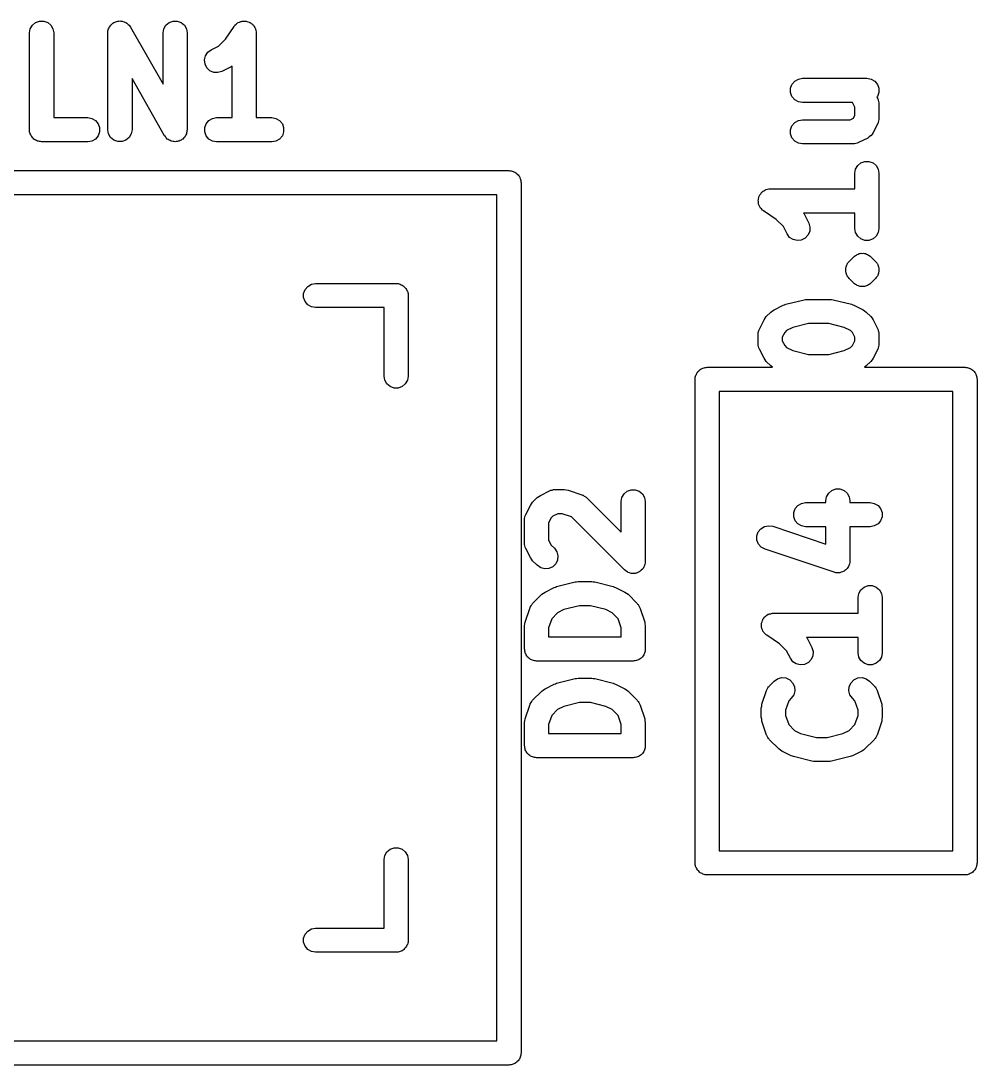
# Model space of a CAD drawing. Extents: x 103.2 to 159.1, y -150.7 to -109.
# Drawn here: x 109.41 to 115.34, y -130.62 to -124.15 of the extents above; entities that cross this region are included whole.
import ezdxf

# ---------------------------------------------------------------- set-up
doc = ezdxf.new("R2010")
doc.units = 0
doc.header["$MEASUREMENT"] = 0
doc.layers.add('BLACK', color=7, linetype='CONTINUOUS')

msp = doc.modelspace()

# ---------------------------------------------------------------- linework, layer by layer
at = {"layer": 'Black'}
for p, q in [((109.465, -124.221), (109.47, -124.196)), ((109.47, -124.196), (109.483, -124.173)), ((109.483, -124.173), (109.502, -124.156)), ((109.502, -124.156), (109.527, -124.148)), ((109.527, -124.148), (109.553, -124.148)), ((109.553, -124.148), (109.578, -124.156)), ((109.578, -124.156), (109.597, -124.173)), ((109.597, -124.173), (109.61, -124.196)), ((109.61, -124.196), (109.615, -124.221)), ((109.952, -124.208), (109.954, -124.202)), ((109.954, -124.202), (109.955, -124.196)), ((109.955, -124.196), (109.959, -124.19)), ((109.959, -124.19), (109.961, -124.184)), ((109.961, -124.184), (109.965, -124.179)), ((109.965, -124.179), (109.968, -124.173)), ((109.968, -124.173), (109.973, -124.169)), ((109.973, -124.169), (109.978, -124.164)), ((109.978, -124.164), (109.983, -124.161)), ((109.983, -124.161), (109.988, -124.156)), ((109.988, -124.156), (109.995, -124.154)), ((109.995, -124.154), (110, -124.151)), ((110, -124.151), (110.007, -124.15)), ((110.007, -124.15), (110.013, -124.148)), ((110.013, -124.148), (110.019, -124.148)), ((110.019, -124.148), (110.026, -124.146)), ((110.026, -124.146), (110.032, -124.148)), ((110.032, -124.148), (110.039, -124.148)), ((110.039, -124.148), (110.045, -124.15)), ((110.045, -124.15), (110.052, -124.151)), ((110.052, -124.151), (110.057, -124.154)), ((110.057, -124.154), (110.063, -124.156)), ((110.063, -124.156), (110.068, -124.161)), ((110.068, -124.161), (110.074, -124.164)), ((110.074, -124.164), (110.078, -124.169)), ((110.078, -124.169), (110.083, -124.173)), ((110.083, -124.173), (110.087, -124.179)), ((110.087, -124.179), (110.091, -124.184)), ((110.091, -124.184), (110.294, -124.539)), ((110.294, -124.221), (110.298, -124.196)), ((110.298, -124.196), (110.311, -124.173)), ((110.311, -124.173), (110.331, -124.156)), ((110.331, -124.156), (110.356, -124.148)), ((110.356, -124.148), (110.382, -124.148)), ((110.382, -124.148), (110.406, -124.156)), ((110.406, -124.156), (110.426, -124.173)), ((110.426, -124.173), (110.439, -124.196)), ((110.439, -124.196), (110.444, -124.221)), ((110.682, -124.259), (110.735, -124.18)), ((110.735, -124.18), (110.738, -124.177)), ((110.738, -124.177), (110.74, -124.173)), ((110.74, -124.173), (110.747, -124.167)), ((110.747, -124.167), (110.753, -124.161)), ((110.753, -124.161), (110.756, -124.159)), ((110.756, -124.159), (110.76, -124.156)), ((110.76, -124.156), (110.768, -124.153)), ((110.768, -124.153), (110.776, -124.149)), ((110.776, -124.149), (110.78, -124.149)), ((110.78, -124.149), (110.784, -124.148)), ((110.784, -124.148), (110.793, -124.148)), ((110.793, -124.148), (110.802, -124.147)), ((110.802, -124.147), (110.806, -124.148)), ((110.806, -124.148), (110.81, -124.148)), ((110.81, -124.148), (110.819, -124.151)), ((110.819, -124.151), (110.827, -124.153)), ((110.827, -124.153), (110.831, -124.155)), ((110.831, -124.155), (110.835, -124.156)), ((110.835, -124.156), (110.841, -124.162)), ((110.841, -124.162), (110.849, -124.167)), ((110.849, -124.167), (110.851, -124.171)), ((110.851, -124.171), (110.855, -124.173)), ((110.855, -124.173), (110.859, -124.181)), ((110.859, -124.181), (110.864, -124.188)), ((110.864, -124.188), (110.866, -124.192)), ((110.866, -124.192), (110.868, -124.196)), ((110.868, -124.196), (110.869, -124.205)), ((109.465, -124.821), (109.465, -124.221)), ((109.615, -124.221), (109.615, -124.746)), ((109.951, -124.221), (109.952, -124.215)), ((109.951, -124.821), (109.951, -124.221)), ((109.952, -124.215), (109.952, -124.208)), ((110.294, -124.539), (110.294, -124.221)), ((110.444, -124.221), (110.444, -124.821)), ((110.638, -124.303), (110.682, -124.259)), ((110.869, -124.205), (110.872, -124.213)), ((110.872, -124.213), (110.871, -124.217)), ((110.871, -124.217), (110.872, -124.221)), ((110.872, -124.221), (110.872, -124.746)), ((110.571, -124.341), (110.592, -124.326)), ((110.592, -124.326), (110.638, -124.303)), ((110.551, -124.388), (110.557, -124.363)), ((110.554, -124.414), (110.551, -124.388)), ((110.557, -124.363), (110.571, -124.341)), ((110.565, -124.438), (110.554, -124.414)), ((110.584, -124.455), (110.565, -124.438)), ((110.608, -124.466), (110.584, -124.455)), ((110.659, -124.46), (110.634, -124.467)), ((110.716, -124.431), (110.659, -124.46)), ((110.722, -124.427), (110.716, -124.431)), ((110.722, -124.746), (110.722, -124.427)), ((110.303, -124.859), (110.101, -124.504)), ((110.101, -124.504), (110.101, -124.821)), ((110.634, -124.467), (110.608, -124.466)), ((114.196, -124.54), (114.213, -124.52)), ((114.213, -124.52), (114.236, -124.507)), ((114.236, -124.507), (114.261, -124.502)), ((114.261, -124.502), (114.661, -124.502)), ((114.661, -124.502), (114.687, -124.507)), ((114.687, -124.507), (114.71, -124.52)), ((114.71, -124.52), (114.726, -124.54)), ((114.188, -124.564), (114.196, -124.54)), ((114.188, -124.59), (114.188, -124.564)), ((114.196, -124.615), (114.188, -124.59)), ((114.726, -124.54), (114.735, -124.564)), ((114.735, -124.59), (114.726, -124.615)), ((114.735, -124.564), (114.735, -124.59)), ((114.213, -124.635), (114.196, -124.615)), ((114.236, -124.648), (114.213, -124.635)), ((114.261, -124.652), (114.236, -124.648)), ((114.572, -124.652), (114.261, -124.652)), ((114.586, -124.681), (114.572, -124.652)), ((114.726, -124.615), (114.723, -124.619)), ((114.723, -124.619), (114.729, -124.629)), ((114.729, -124.629), (114.73, -124.633)), ((114.73, -124.633), (114.732, -124.637)), ((114.732, -124.637), (114.733, -124.646)), ((114.733, -124.646), (114.736, -124.654)), ((114.736, -124.654), (114.736, -124.659)), ((114.586, -124.731), (114.586, -124.681)), ((114.736, -124.659), (114.736, -124.663)), ((114.736, -124.663), (114.736, -124.749)), ((109.615, -124.746), (109.826, -124.746)), ((109.826, -124.746), (109.851, -124.751)), ((109.851, -124.751), (109.874, -124.764)), ((109.874, -124.764), (109.891, -124.784)), ((109.891, -124.784), (109.9, -124.808)), ((110.552, -124.808), (110.561, -124.784)), ((110.561, -124.784), (110.578, -124.764)), ((110.578, -124.764), (110.6, -124.751)), ((110.6, -124.751), (110.626, -124.746)), ((110.626, -124.746), (110.722, -124.746)), ((110.872, -124.746), (110.969, -124.746)), ((110.969, -124.746), (110.994, -124.751)), ((110.994, -124.751), (111.017, -124.764)), ((111.017, -124.764), (111.034, -124.784)), ((111.034, -124.784), (111.042, -124.808)), ((114.196, -124.797), (114.213, -124.777)), ((114.213, -124.777), (114.236, -124.764)), ((114.236, -124.764), (114.261, -124.759)), ((114.261, -124.759), (114.558, -124.759)), ((114.558, -124.759), (114.577, -124.75)), ((114.577, -124.75), (114.586, -124.731)), ((114.729, -124.782), (114.7, -124.839)), ((114.73, -124.778), (114.729, -124.782)), ((114.732, -124.774), (114.73, -124.778)), ((114.733, -124.766), (114.732, -124.774)), ((114.736, -124.757), (114.733, -124.766)), ((114.736, -124.749), (114.736, -124.753)), ((114.736, -124.753), (114.736, -124.757)), ((109.466, -124.828), (109.465, -124.821)), ((109.466, -124.834), (109.466, -124.828)), ((109.468, -124.841), (109.466, -124.834)), ((109.47, -124.847), (109.468, -124.841)), ((109.473, -124.853), (109.47, -124.847)), ((109.9, -124.834), (109.891, -124.859)), ((109.9, -124.808), (109.9, -124.834)), ((109.955, -124.847), (109.951, -124.821)), ((109.968, -124.87), (109.955, -124.847)), ((110.096, -124.847), (110.083, -124.87)), ((110.101, -124.821), (110.096, -124.847)), ((110.439, -124.847), (110.436, -124.853)), ((110.44, -124.841), (110.439, -124.847)), ((110.442, -124.835), (110.44, -124.841)), ((110.444, -124.821), (110.442, -124.828)), ((110.442, -124.828), (110.442, -124.835)), ((110.552, -124.834), (110.552, -124.808)), ((110.561, -124.859), (110.552, -124.834)), ((111.042, -124.834), (111.034, -124.859)), ((111.042, -124.808), (111.042, -124.834)), ((114.188, -124.821), (114.196, -124.797)), ((114.188, -124.847), (114.188, -124.821)), ((114.196, -124.872), (114.188, -124.847)), ((114.693, -124.848), (114.687, -124.857)), ((114.7, -124.839), (114.693, -124.848)), ((109.475, -124.859), (109.473, -124.853)), ((109.479, -124.864), (109.475, -124.859)), ((109.483, -124.87), (109.479, -124.864)), ((109.488, -124.874), (109.483, -124.87)), ((109.492, -124.879), (109.488, -124.874)), ((109.497, -124.882), (109.492, -124.879)), ((109.502, -124.886), (109.497, -124.882)), ((109.509, -124.889), (109.502, -124.886)), ((109.514, -124.892), (109.509, -124.889)), ((109.521, -124.893), (109.514, -124.892)), ((109.527, -124.895), (109.521, -124.893)), ((109.534, -124.895), (109.527, -124.895)), ((109.54, -124.896), (109.534, -124.895)), ((109.826, -124.896), (109.54, -124.896)), ((109.851, -124.892), (109.826, -124.896)), ((109.874, -124.879), (109.851, -124.892)), ((109.891, -124.859), (109.874, -124.879)), ((109.988, -124.886), (109.968, -124.87)), ((110.013, -124.895), (109.988, -124.886)), ((110.039, -124.895), (110.013, -124.895)), ((110.063, -124.886), (110.039, -124.895)), ((110.083, -124.87), (110.063, -124.886)), ((110.308, -124.864), (110.303, -124.859)), ((110.311, -124.87), (110.308, -124.864)), ((110.316, -124.874), (110.311, -124.87)), ((110.32, -124.879), (110.316, -124.874)), ((110.326, -124.882), (110.32, -124.879)), ((110.331, -124.886), (110.326, -124.882)), ((110.337, -124.889), (110.331, -124.886)), ((110.343, -124.892), (110.337, -124.889)), ((110.349, -124.893), (110.343, -124.892)), ((110.356, -124.895), (110.349, -124.893)), ((110.362, -124.895), (110.356, -124.895)), ((110.368, -124.896), (110.362, -124.895)), ((110.375, -124.895), (110.368, -124.896)), ((110.382, -124.895), (110.375, -124.895)), ((110.388, -124.893), (110.382, -124.895)), ((110.394, -124.892), (110.388, -124.893)), ((110.4, -124.889), (110.394, -124.892)), ((110.406, -124.886), (110.4, -124.889)), ((110.411, -124.882), (110.406, -124.886)), ((110.417, -124.879), (110.411, -124.882)), ((110.421, -124.874), (110.417, -124.879)), ((110.426, -124.87), (110.421, -124.874)), ((110.429, -124.864), (110.426, -124.87)), ((110.433, -124.859), (110.429, -124.864)), ((110.436, -124.853), (110.433, -124.859)), ((110.578, -124.879), (110.561, -124.859)), ((110.6, -124.892), (110.578, -124.879)), ((110.626, -124.896), (110.6, -124.892)), ((110.969, -124.896), (110.626, -124.896)), ((110.994, -124.892), (110.969, -124.896)), ((111.017, -124.879), (110.994, -124.892)), ((111.034, -124.859), (111.017, -124.879)), ((114.213, -124.892), (114.196, -124.872)), ((114.236, -124.905), (114.213, -124.892)), ((114.261, -124.909), (114.236, -124.905)), ((114.576, -124.909), (114.261, -124.909)), ((114.58, -124.909), (114.576, -124.909)), ((114.584, -124.909), (114.58, -124.909)), ((114.593, -124.906), (114.584, -124.909)), ((114.601, -124.905), (114.593, -124.906)), ((114.605, -124.903), (114.601, -124.905)), ((114.609, -124.901), (114.605, -124.903)), ((114.666, -124.873), (114.609, -124.901)), ((114.675, -124.866), (114.666, -124.873)), ((114.684, -124.86), (114.675, -124.866)), ((114.686, -124.859), (114.684, -124.86)), ((114.687, -124.857), (114.686, -124.859)), ((114.591, -125.066), (114.604, -125.043)), ((114.604, -125.043), (114.624, -125.026)), ((114.624, -125.026), (114.648, -125.018)), ((114.648, -125.018), (114.674, -125.018)), ((114.674, -125.018), (114.699, -125.026)), ((114.699, -125.026), (114.719, -125.043)), ((114.719, -125.043), (114.732, -125.066)), ((107.04, -125.075), (112.44, -125.075)), ((112.44, -125.075), (112.446, -125.076)), ((112.446, -125.076), (112.453, -125.076)), ((112.453, -125.076), (112.459, -125.078)), ((112.459, -125.078), (112.466, -125.08)), ((112.466, -125.08), (112.471, -125.083)), ((112.471, -125.083), (112.477, -125.085)), ((112.477, -125.085), (112.483, -125.089)), ((112.483, -125.089), (112.488, -125.093)), ((112.488, -125.093), (112.492, -125.098)), ((112.492, -125.098), (112.497, -125.102)), ((112.497, -125.102), (112.501, -125.107)), ((112.501, -125.107), (112.505, -125.112)), ((114.586, -125.091), (114.591, -125.066)), ((114.586, -125.188), (114.586, -125.091)), ((114.732, -125.066), (114.736, -125.091)), ((114.736, -125.091), (114.736, -125.434)), ((112.505, -125.112), (112.507, -125.119)), ((112.507, -125.119), (112.51, -125.124)), ((112.51, -125.124), (112.512, -125.131)), ((112.512, -125.131), (112.514, -125.137)), ((112.514, -125.137), (112.514, -125.144)), ((112.514, -125.144), (112.515, -125.15)), ((112.515, -125.15), (112.515, -130.55)), ((112.365, -125.225), (107.115, -125.225)), ((112.365, -130.475), (112.365, -125.225)), ((113.991, -125.241), (113.993, -125.233)), ((113.993, -125.233), (113.995, -125.229)), ((113.995, -125.229), (113.996, -125.225)), ((113.996, -125.225), (114.002, -125.219)), ((114.002, -125.219), (114.007, -125.211)), ((114.007, -125.211), (114.011, -125.209)), ((114.011, -125.209), (114.013, -125.205)), ((114.013, -125.205), (114.021, -125.201)), ((114.021, -125.201), (114.028, -125.196)), ((114.028, -125.196), (114.032, -125.194)), ((114.032, -125.194), (114.036, -125.192)), ((114.036, -125.192), (114.045, -125.191)), ((114.045, -125.191), (114.053, -125.188)), ((114.053, -125.188), (114.057, -125.189)), ((114.057, -125.189), (114.061, -125.188)), ((114.061, -125.188), (114.586, -125.188)), ((113.987, -125.258), (113.988, -125.254)), ((113.988, -125.267), (113.987, -125.258)), ((113.988, -125.25), (113.991, -125.241)), ((113.988, -125.254), (113.988, -125.25)), ((113.988, -125.276), (113.988, -125.267)), ((113.989, -125.28), (113.988, -125.276)), ((113.989, -125.284), (113.989, -125.28)), ((113.993, -125.292), (113.989, -125.284)), ((113.996, -125.3), (113.993, -125.292)), ((113.999, -125.304), (113.996, -125.3)), ((114.001, -125.307), (113.999, -125.304)), ((114.007, -125.313), (114.001, -125.307)), ((114.013, -125.32), (114.007, -125.313)), ((114.017, -125.322), (114.013, -125.32)), ((114.02, -125.325), (114.017, -125.322)), ((114.099, -125.378), (114.02, -125.325)), ((114.586, -125.338), (114.267, -125.338)), ((114.267, -125.338), (114.271, -125.344)), ((114.271, -125.344), (114.3, -125.401)), ((114.586, -125.434), (114.586, -125.338)), ((114.143, -125.422), (114.099, -125.378)), ((114.166, -125.468), (114.143, -125.422)), ((114.3, -125.401), (114.307, -125.426)), ((114.307, -125.426), (114.306, -125.452)), ((114.181, -125.489), (114.166, -125.468)), ((114.203, -125.503), (114.181, -125.489)), ((114.278, -125.495), (114.254, -125.506)), ((114.295, -125.476), (114.278, -125.495)), ((114.306, -125.452), (114.295, -125.476)), ((114.591, -125.46), (114.586, -125.434)), ((114.604, -125.482), (114.591, -125.46)), ((114.624, -125.499), (114.604, -125.482)), ((114.719, -125.482), (114.699, -125.499)), ((114.732, -125.46), (114.719, -125.482)), ((114.736, -125.434), (114.732, -125.46)), ((114.228, -125.509), (114.203, -125.503)), ((114.254, -125.506), (114.228, -125.509)), ((114.648, -125.508), (114.624, -125.499)), ((114.674, -125.508), (114.648, -125.508)), ((114.699, -125.499), (114.674, -125.508)), ((114.551, -125.638), (114.58, -125.61)), ((114.58, -125.61), (114.585, -125.606)), ((114.585, -125.606), (114.59, -125.601)), ((114.59, -125.601), (114.596, -125.599)), ((114.596, -125.599), (114.601, -125.595)), ((114.601, -125.595), (114.607, -125.593)), ((114.607, -125.593), (114.613, -125.59)), ((114.613, -125.59), (114.62, -125.59)), ((114.62, -125.59), (114.626, -125.588)), ((114.626, -125.588), (114.633, -125.589)), ((114.633, -125.589), (114.639, -125.588)), ((114.639, -125.588), (114.646, -125.59)), ((114.646, -125.59), (114.652, -125.59)), ((114.652, -125.59), (114.658, -125.593)), ((114.658, -125.593), (114.665, -125.595)), ((114.665, -125.595), (114.67, -125.599)), ((114.67, -125.599), (114.676, -125.601)), ((114.676, -125.601), (114.681, -125.606)), ((114.681, -125.606), (114.686, -125.61)), ((114.686, -125.61), (114.714, -125.638)), ((114.53, -125.678), (114.532, -125.675)), ((114.53, -125.682), (114.53, -125.678)), ((114.53, -125.685), (114.53, -125.682)), ((114.53, -125.691), (114.53, -125.685)), ((114.53, -125.698), (114.53, -125.691)), ((114.532, -125.672), (114.535, -125.666)), ((114.532, -125.675), (114.532, -125.672)), ((114.535, -125.666), (114.536, -125.66)), ((114.536, -125.66), (114.538, -125.657)), ((114.538, -125.657), (114.539, -125.654)), ((114.539, -125.654), (114.541, -125.651)), ((114.541, -125.651), (114.543, -125.648)), ((114.543, -125.648), (114.547, -125.644)), ((114.547, -125.644), (114.551, -125.638)), ((114.714, -125.638), (114.718, -125.644)), ((114.718, -125.644), (114.723, -125.648)), ((114.723, -125.648), (114.724, -125.651)), ((114.724, -125.651), (114.726, -125.654)), ((114.726, -125.654), (114.728, -125.657)), ((114.728, -125.657), (114.729, -125.66)), ((114.729, -125.66), (114.731, -125.666)), ((114.731, -125.666), (114.734, -125.672)), ((114.734, -125.672), (114.734, -125.675)), ((114.734, -125.675), (114.735, -125.678)), ((114.735, -125.678), (114.735, -125.682)), ((114.735, -125.682), (114.736, -125.685)), ((114.736, -125.685), (114.736, -125.691)), ((114.736, -125.691), (114.736, -125.698)), ((114.53, -125.701), (114.53, -125.698)), ((114.53, -125.704), (114.53, -125.701)), ((114.532, -125.708), (114.53, -125.704)), ((114.532, -125.711), (114.532, -125.708)), ((114.535, -125.717), (114.532, -125.711)), ((114.536, -125.723), (114.535, -125.717)), ((114.538, -125.726), (114.536, -125.723)), ((114.539, -125.729), (114.538, -125.726)), ((114.541, -125.731), (114.539, -125.729)), ((114.543, -125.734), (114.541, -125.731)), ((114.547, -125.739), (114.543, -125.734)), ((114.551, -125.744), (114.547, -125.739)), ((114.58, -125.773), (114.551, -125.744)), ((114.714, -125.744), (114.686, -125.773)), ((114.718, -125.739), (114.714, -125.744)), ((114.723, -125.734), (114.718, -125.739)), ((114.724, -125.731), (114.723, -125.734)), ((114.726, -125.729), (114.724, -125.731)), ((114.728, -125.726), (114.726, -125.729)), ((114.729, -125.723), (114.728, -125.726)), ((114.731, -125.717), (114.729, -125.723)), ((114.734, -125.711), (114.731, -125.717)), ((114.735, -125.704), (114.734, -125.708)), ((114.734, -125.708), (114.734, -125.711)), ((114.736, -125.698), (114.735, -125.701)), ((114.735, -125.701), (114.735, -125.704)), ((111.166, -125.837), (111.175, -125.812)), ((111.175, -125.812), (111.192, -125.793)), ((111.192, -125.793), (111.214, -125.78)), ((111.214, -125.78), (111.24, -125.775)), ((111.24, -125.775), (111.74, -125.775)), ((111.74, -125.775), (111.746, -125.776)), ((111.746, -125.776), (111.753, -125.776)), ((111.753, -125.776), (111.759, -125.778)), ((111.759, -125.778), (111.766, -125.78)), ((111.766, -125.78), (111.771, -125.783)), ((111.771, -125.783), (111.777, -125.785)), ((111.777, -125.785), (111.783, -125.789)), ((111.783, -125.789), (111.788, -125.793)), ((111.788, -125.793), (111.792, -125.798)), ((111.792, -125.798), (111.797, -125.802)), ((111.797, -125.802), (111.801, -125.807)), ((111.801, -125.807), (111.805, -125.812)), ((111.805, -125.812), (111.807, -125.819)), ((111.807, -125.819), (111.81, -125.824)), ((114.585, -125.777), (114.58, -125.773)), ((114.59, -125.781), (114.585, -125.777)), ((114.596, -125.784), (114.59, -125.781)), ((114.601, -125.788), (114.596, -125.784)), ((114.608, -125.79), (114.601, -125.788)), ((114.613, -125.792), (114.608, -125.79)), ((114.62, -125.793), (114.613, -125.792)), ((114.626, -125.795), (114.62, -125.793)), ((114.633, -125.794), (114.626, -125.795)), ((114.639, -125.795), (114.633, -125.794)), ((114.646, -125.793), (114.639, -125.795)), ((114.652, -125.792), (114.646, -125.793)), ((114.658, -125.79), (114.652, -125.792)), ((114.665, -125.788), (114.658, -125.79)), ((114.67, -125.784), (114.665, -125.788)), ((114.676, -125.781), (114.67, -125.784)), ((114.681, -125.777), (114.676, -125.781)), ((114.686, -125.773), (114.681, -125.777)), ((111.166, -125.863), (111.166, -125.837)), ((111.175, -125.887), (111.166, -125.863)), ((111.81, -125.824), (111.812, -125.831)), ((111.812, -125.831), (111.814, -125.837)), ((111.814, -125.837), (111.814, -125.844)), ((111.814, -125.844), (111.815, -125.85)), ((111.815, -125.85), (111.815, -126.35)), ((114.158, -125.904), (114.272, -125.876)), ((114.272, -125.876), (114.281, -125.875)), ((114.281, -125.875), (114.29, -125.874)), ((114.29, -125.874), (114.433, -125.874)), ((114.433, -125.874), (114.442, -125.875)), ((114.442, -125.875), (114.451, -125.876)), ((114.451, -125.876), (114.565, -125.904)), ((111.192, -125.907), (111.175, -125.887)), ((111.214, -125.92), (111.192, -125.907)), ((111.24, -125.925), (111.214, -125.92)), ((111.665, -125.925), (111.24, -125.925)), ((111.665, -126.35), (111.665, -125.925)), ((114.066, -125.953), (114.075, -125.946)), ((114.075, -125.946), (114.085, -125.939)), ((114.085, -125.939), (114.142, -125.91)), ((114.142, -125.91), (114.15, -125.908)), ((114.15, -125.908), (114.158, -125.904)), ((114.565, -125.904), (114.573, -125.908)), ((114.573, -125.908), (114.581, -125.91)), ((114.581, -125.91), (114.638, -125.939)), ((114.638, -125.939), (114.647, -125.946)), ((114.647, -125.946), (114.657, -125.953)), ((113.994, -126.058), (114.023, -126.001)), ((114.023, -126.001), (114.03, -125.991)), ((114.03, -125.991), (114.037, -125.981)), ((114.037, -125.981), (114.066, -125.953)), ((114.657, -125.953), (114.686, -125.981)), ((114.686, -125.981), (114.693, -125.991)), ((114.693, -125.991), (114.7, -126.001)), ((114.7, -126.001), (114.729, -126.058)), ((113.987, -126.083), (113.989, -126.074)), ((113.989, -126.074), (113.991, -126.066)), ((113.991, -126.066), (113.993, -126.062)), ((113.993, -126.062), (113.994, -126.058)), ((114.152, -126.079), (114.136, -126.109)), ((114.163, -126.067), (114.152, -126.079)), ((114.202, -126.048), (114.163, -126.067)), ((114.299, -126.024), (114.202, -126.048)), ((114.424, -126.024), (114.299, -126.024)), ((114.521, -126.048), (114.424, -126.024)), ((114.56, -126.067), (114.521, -126.048)), ((114.571, -126.079), (114.56, -126.067)), ((114.586, -126.109), (114.571, -126.079)), ((114.729, -126.058), (114.73, -126.062)), ((114.73, -126.062), (114.732, -126.066)), ((114.732, -126.066), (114.733, -126.074)), ((114.733, -126.074), (114.736, -126.083)), ((113.986, -126.091), (113.987, -126.087)), ((113.986, -126.149), (113.986, -126.091)), ((113.987, -126.087), (113.987, -126.083)), ((114.136, -126.109), (114.136, -126.131)), ((114.136, -126.131), (114.152, -126.161)), ((114.571, -126.161), (114.586, -126.131)), ((114.586, -126.131), (114.586, -126.109)), ((114.736, -126.083), (114.736, -126.087)), ((114.736, -126.087), (114.736, -126.091)), ((114.736, -126.091), (114.736, -126.149)), ((113.987, -126.153), (113.986, -126.149)), ((113.987, -126.157), (113.987, -126.153)), ((113.989, -126.166), (113.987, -126.157)), ((113.991, -126.174), (113.989, -126.166)), ((113.993, -126.178), (113.991, -126.174)), ((113.994, -126.182), (113.993, -126.178)), ((114.023, -126.239), (113.994, -126.182)), ((114.152, -126.161), (114.163, -126.173)), ((114.163, -126.173), (114.202, -126.192)), ((114.202, -126.192), (114.299, -126.216)), ((114.424, -126.216), (114.521, -126.192)), ((114.521, -126.192), (114.56, -126.173)), ((114.56, -126.173), (114.571, -126.161)), ((114.729, -126.182), (114.7, -126.239)), ((114.73, -126.178), (114.729, -126.182)), ((114.732, -126.174), (114.73, -126.178)), ((114.733, -126.166), (114.732, -126.174)), ((114.736, -126.157), (114.733, -126.166)), ((114.736, -126.149), (114.736, -126.153)), ((114.736, -126.153), (114.736, -126.157)), ((114.03, -126.249), (114.023, -126.239)), ((114.037, -126.259), (114.03, -126.249)), ((114.066, -126.287), (114.037, -126.259)), ((114.299, -126.216), (114.424, -126.216)), ((114.686, -126.259), (114.657, -126.287)), ((114.693, -126.249), (114.686, -126.259)), ((114.7, -126.239), (114.693, -126.249)), ((113.6, -126.344), (113.603, -126.339)), ((113.603, -126.339), (113.605, -126.332)), ((113.605, -126.332), (113.609, -126.327)), ((113.609, -126.327), (113.613, -126.322)), ((113.613, -126.322), (113.618, -126.318)), ((113.618, -126.318), (113.622, -126.313)), ((113.622, -126.313), (113.627, -126.309)), ((113.627, -126.309), (113.632, -126.305)), ((113.632, -126.305), (113.639, -126.303)), ((113.639, -126.303), (113.644, -126.3)), ((113.644, -126.3), (113.651, -126.298)), ((113.651, -126.298), (113.657, -126.296)), ((113.657, -126.296), (113.664, -126.296)), ((113.664, -126.296), (113.67, -126.295)), ((113.67, -126.295), (114.076, -126.295)), ((114.075, -126.294), (114.066, -126.287)), ((114.076, -126.295), (114.075, -126.294)), ((114.647, -126.294), (114.646, -126.295)), ((114.646, -126.295), (115.27, -126.295)), ((114.657, -126.287), (114.647, -126.294)), ((115.27, -126.295), (115.276, -126.296)), ((115.276, -126.296), (115.283, -126.296)), ((115.283, -126.296), (115.289, -126.298)), ((115.289, -126.298), (115.296, -126.3)), ((115.296, -126.3), (115.301, -126.303)), ((115.301, -126.303), (115.307, -126.305)), ((115.307, -126.305), (115.313, -126.309)), ((115.313, -126.309), (115.318, -126.313)), ((115.318, -126.313), (115.322, -126.318)), ((115.322, -126.318), (115.327, -126.322)), ((115.327, -126.322), (115.331, -126.327)), ((115.331, -126.327), (115.335, -126.332)), ((115.335, -126.332), (115.337, -126.339)), ((115.337, -126.339), (115.34, -126.344)), ((111.67, -126.376), (111.665, -126.35)), ((111.683, -126.398), (111.67, -126.376)), ((111.703, -126.415), (111.683, -126.398)), ((111.797, -126.398), (111.777, -126.415)), ((111.81, -126.376), (111.797, -126.398)), ((111.815, -126.35), (111.81, -126.376)), ((113.595, -126.37), (113.596, -126.364)), ((113.595, -129.37), (113.595, -126.37)), ((113.596, -126.357), (113.598, -126.351)), ((113.596, -126.364), (113.596, -126.357)), ((113.598, -126.351), (113.6, -126.344)), ((115.34, -126.344), (115.342, -126.351)), ((115.342, -126.351), (115.344, -126.357)), ((115.344, -126.357), (115.344, -126.364)), ((115.344, -126.364), (115.345, -126.37)), ((115.345, -126.37), (115.345, -129.37)), ((111.727, -126.424), (111.703, -126.415)), ((111.753, -126.424), (111.727, -126.424)), ((111.777, -126.415), (111.753, -126.424)), ((115.195, -126.445), (113.745, -126.445)), ((113.745, -126.445), (113.745, -129.295)), ((115.195, -129.295), (115.195, -126.445)), ((114.444, -127.059), (114.468, -127.05)), ((114.468, -127.05), (114.494, -127.05)), ((114.494, -127.05), (114.519, -127.059)), ((112.587, -127.133), (112.616, -127.104)), ((112.616, -127.104), (112.625, -127.097)), ((112.625, -127.097), (112.635, -127.09)), ((112.635, -127.09), (112.692, -127.061)), ((112.692, -127.061), (112.696, -127.06)), ((112.696, -127.06), (112.7, -127.058)), ((112.7, -127.058), (112.709, -127.057)), ((112.709, -127.057), (112.717, -127.054)), ((112.717, -127.054), (112.721, -127.054)), ((112.721, -127.054), (112.726, -127.054)), ((112.726, -127.054), (112.783, -127.054)), ((112.783, -127.054), (112.795, -127.056)), ((112.795, -127.056), (112.807, -127.057)), ((112.807, -127.057), (112.892, -127.086)), ((112.892, -127.086), (112.896, -127.088)), ((112.896, -127.088), (112.9, -127.089)), ((112.9, -127.089), (112.907, -127.094)), ((112.907, -127.094), (112.915, -127.098)), ((112.915, -127.098), (112.918, -127.102)), ((112.918, -127.102), (112.922, -127.104)), ((112.922, -127.104), (113.136, -127.319)), ((113.136, -127.129), (113.141, -127.103)), ((113.141, -127.103), (113.154, -127.08)), ((113.154, -127.08), (113.174, -127.064)), ((113.174, -127.064), (113.198, -127.055)), ((113.198, -127.055), (113.224, -127.055)), ((113.224, -127.055), (113.249, -127.064)), ((113.249, -127.064), (113.269, -127.08)), ((113.269, -127.08), (113.282, -127.103)), ((113.282, -127.103), (113.286, -127.129)), ((114.406, -127.124), (114.411, -127.099)), ((114.411, -127.099), (114.424, -127.076)), ((114.424, -127.076), (114.444, -127.059)), ((114.519, -127.059), (114.539, -127.076)), ((114.539, -127.076), (114.552, -127.099)), ((114.552, -127.099), (114.556, -127.124)), ((112.544, -127.209), (112.573, -127.152)), ((112.573, -127.152), (112.58, -127.143)), ((112.58, -127.143), (112.587, -127.133)), ((113.136, -127.319), (113.136, -127.129)), ((113.286, -127.129), (113.286, -127.5)), ((114.208, -127.197), (114.216, -127.172)), ((114.216, -127.172), (114.233, -127.153)), ((114.233, -127.153), (114.256, -127.14)), ((114.256, -127.14), (114.281, -127.135)), ((114.281, -127.135), (114.406, -127.135)), ((114.406, -127.135), (114.406, -127.124)), ((114.556, -127.124), (114.556, -127.135)), ((114.556, -127.135), (114.681, -127.135)), ((114.681, -127.135), (114.707, -127.14)), ((114.707, -127.14), (114.73, -127.153)), ((114.73, -127.153), (114.746, -127.172)), ((114.746, -127.172), (114.755, -127.197)), ((112.536, -127.243), (112.537, -127.239)), ((112.536, -127.386), (112.536, -127.243)), ((112.537, -127.234), (112.539, -127.226)), ((112.537, -127.239), (112.537, -127.234)), ((112.539, -127.226), (112.541, -127.217)), ((112.541, -127.217), (112.543, -127.213)), ((112.543, -127.213), (112.544, -127.209)), ((112.702, -127.23), (112.686, -127.261)), ((112.713, -127.219), (112.702, -127.23)), ((112.743, -127.204), (112.713, -127.219)), ((112.771, -127.204), (112.743, -127.204)), ((112.828, -127.223), (112.771, -127.204)), ((113.158, -127.553), (112.828, -127.223)), ((114.208, -127.223), (114.208, -127.197)), ((114.216, -127.247), (114.208, -127.223)), ((114.233, -127.267), (114.216, -127.247)), ((114.746, -127.247), (114.73, -127.267)), ((114.755, -127.223), (114.746, -127.247)), ((114.755, -127.197), (114.755, -127.223)), ((112.686, -127.261), (112.686, -127.368)), ((113.987, -127.317), (114.003, -127.297)), ((114.003, -127.297), (114.025, -127.283)), ((114.025, -127.283), (114.051, -127.278)), ((114.051, -127.278), (114.077, -127.282)), ((114.077, -127.282), (114.406, -127.392)), ((114.256, -127.28), (114.233, -127.267)), ((114.281, -127.285), (114.256, -127.28)), ((114.406, -127.285), (114.281, -127.285)), ((114.406, -127.392), (114.406, -127.285)), ((114.681, -127.285), (114.556, -127.285)), ((114.556, -127.285), (114.556, -127.496)), ((114.707, -127.28), (114.681, -127.285)), ((114.73, -127.267), (114.707, -127.28)), ((112.686, -127.368), (112.702, -127.398)), ((113.979, -127.342), (113.987, -127.317)), ((113.979, -127.368), (113.979, -127.342)), ((113.989, -127.392), (113.979, -127.368)), ((112.537, -127.39), (112.536, -127.386)), ((112.537, -127.394), (112.537, -127.39)), ((112.539, -127.403), (112.537, -127.394)), ((112.541, -127.411), (112.539, -127.403)), ((112.543, -127.415), (112.541, -127.411)), ((112.544, -127.419), (112.543, -127.415)), ((112.573, -127.476), (112.544, -127.419)), ((112.702, -127.398), (112.722, -127.418)), ((112.722, -127.418), (112.737, -127.44)), ((112.737, -127.44), (112.743, -127.465)), ((114.006, -127.412), (113.989, -127.392)), ((114.029, -127.424), (114.006, -127.412)), ((114.458, -127.567), (114.029, -127.424)), ((112.58, -127.486), (112.573, -127.476)), ((112.587, -127.496), (112.58, -127.486)), ((112.616, -127.524), (112.587, -127.496)), ((112.741, -127.491), (112.73, -127.514)), ((112.743, -127.465), (112.741, -127.491)), ((113.286, -127.5), (113.285, -127.51)), ((114.556, -127.496), (114.555, -127.501)), ((114.555, -127.501), (114.556, -127.507)), ((112.637, -127.539), (112.616, -127.524)), ((112.662, -127.546), (112.637, -127.539)), ((112.688, -127.544), (112.662, -127.546)), ((112.712, -127.533), (112.688, -127.544)), ((112.73, -127.514), (112.712, -127.533)), ((113.166, -127.559), (113.158, -127.553)), ((113.174, -127.565), (113.166, -127.559)), ((113.177, -127.566), (113.174, -127.565)), ((113.18, -127.568), (113.177, -127.566)), ((113.189, -127.571), (113.18, -127.568)), ((113.198, -127.574), (113.189, -127.571)), ((113.24, -127.568), (113.231, -127.572)), ((113.249, -127.565), (113.24, -127.568)), ((113.251, -127.563), (113.249, -127.565)), ((113.254, -127.561), (113.251, -127.563)), ((113.261, -127.555), (113.254, -127.561)), ((113.269, -127.548), (113.261, -127.555)), ((113.271, -127.545), (113.269, -127.548)), ((113.273, -127.543), (113.271, -127.545)), ((113.277, -127.534), (113.273, -127.543)), ((113.282, -127.526), (113.277, -127.534)), ((113.284, -127.519), (113.282, -127.522)), ((113.282, -127.522), (113.282, -127.526)), ((113.285, -127.51), (113.284, -127.519)), ((114.463, -127.568), (114.458, -127.567)), ((114.468, -127.57), (114.463, -127.568)), ((114.476, -127.57), (114.468, -127.57)), ((114.483, -127.571), (114.476, -127.57)), ((114.489, -127.57), (114.483, -127.571)), ((114.494, -127.57), (114.489, -127.57)), ((114.502, -127.567), (114.494, -127.57)), ((114.509, -127.565), (114.502, -127.567)), ((114.514, -127.563), (114.509, -127.565)), ((114.519, -127.561), (114.514, -127.563)), ((114.525, -127.556), (114.519, -127.561)), ((114.531, -127.552), (114.525, -127.556)), ((114.535, -127.547), (114.531, -127.552)), ((114.539, -127.544), (114.535, -127.547)), ((114.543, -127.537), (114.539, -127.544)), ((114.547, -127.531), (114.543, -127.537)), ((114.549, -127.526), (114.547, -127.531)), ((114.552, -127.521), (114.549, -127.526)), ((114.553, -127.514), (114.552, -127.521)), ((114.556, -127.507), (114.553, -127.514)), ((112.736, -127.656), (112.85, -127.627)), ((112.85, -127.627), (112.86, -127.627)), ((112.86, -127.627), (112.869, -127.625)), ((112.869, -127.625), (112.954, -127.625)), ((112.954, -127.625), (112.963, -127.627)), ((112.963, -127.627), (112.972, -127.627)), ((112.972, -127.627), (113.087, -127.656)), ((113.202, -127.574), (113.198, -127.574)), ((113.205, -127.575), (113.202, -127.574)), ((113.215, -127.574), (113.205, -127.575)), ((113.224, -127.574), (113.215, -127.574)), ((113.228, -127.573), (113.224, -127.574)), ((113.231, -127.572), (113.228, -127.573)), ((112.644, -127.704), (112.654, -127.697)), ((112.654, -127.697), (112.664, -127.69)), ((112.664, -127.69), (112.721, -127.661)), ((112.721, -127.661), (112.729, -127.659)), ((112.729, -127.659), (112.736, -127.656)), ((113.087, -127.656), (113.094, -127.659)), ((113.094, -127.659), (113.102, -127.661)), ((113.102, -127.661), (113.159, -127.69)), ((113.159, -127.69), (113.169, -127.697)), ((113.169, -127.697), (113.179, -127.704)), ((114.606, -127.724), (114.611, -127.699)), ((114.611, -127.699), (114.624, -127.676)), ((114.624, -127.676), (114.644, -127.659)), ((114.644, -127.659), (114.668, -127.65)), ((114.668, -127.65), (114.694, -127.65)), ((114.694, -127.65), (114.719, -127.659)), ((114.719, -127.659), (114.739, -127.676)), ((114.739, -127.676), (114.752, -127.699)), ((114.752, -127.699), (114.756, -127.724)), ((112.581, -127.768), (112.584, -127.765)), ((112.584, -127.765), (112.587, -127.761)), ((112.587, -127.761), (112.644, -127.704)), ((113.179, -127.704), (113.236, -127.761)), ((113.236, -127.761), (113.238, -127.765)), ((113.238, -127.765), (113.242, -127.768)), ((114.606, -127.821), (114.606, -127.724)), ((114.756, -127.724), (114.756, -128.067)), ((112.54, -127.876), (112.569, -127.791)), ((112.569, -127.791), (112.571, -127.787)), ((112.571, -127.787), (112.572, -127.783)), ((112.572, -127.783), (112.577, -127.775)), ((112.577, -127.775), (112.581, -127.768)), ((112.742, -127.819), (112.706, -127.855)), ((112.78, -127.799), (112.742, -127.819)), ((112.878, -127.775), (112.78, -127.799)), ((112.945, -127.775), (112.878, -127.775)), ((113.042, -127.799), (112.945, -127.775)), ((113.081, -127.819), (113.042, -127.799)), ((113.117, -127.855), (113.081, -127.819)), ((113.242, -127.768), (113.246, -127.775)), ((113.246, -127.775), (113.251, -127.783)), ((113.251, -127.783), (113.252, -127.787)), ((113.252, -127.787), (113.254, -127.791)), ((113.254, -127.791), (113.283, -127.876)), ((114.041, -127.834), (114.048, -127.828)), ((114.048, -127.828), (114.052, -127.827)), ((114.052, -127.827), (114.056, -127.825)), ((114.056, -127.825), (114.065, -127.824)), ((114.065, -127.824), (114.073, -127.821)), ((114.073, -127.821), (114.077, -127.821)), ((114.077, -127.821), (114.081, -127.821)), ((114.081, -127.821), (114.606, -127.821)), ((112.536, -127.9), (112.539, -127.888)), ((112.539, -127.888), (112.54, -127.876)), ((112.706, -127.855), (112.686, -127.912)), ((113.136, -127.912), (113.117, -127.855)), ((113.283, -127.876), (113.284, -127.888)), ((113.284, -127.888), (113.286, -127.9)), ((114.007, -127.891), (114.008, -127.887)), ((114.008, -127.9), (114.007, -127.891)), ((114.008, -127.883), (114.011, -127.874)), ((114.008, -127.887), (114.008, -127.883)), ((114.011, -127.874), (114.013, -127.866)), ((114.013, -127.866), (114.015, -127.862)), ((114.015, -127.862), (114.016, -127.858)), ((114.016, -127.858), (114.022, -127.851)), ((114.022, -127.851), (114.027, -127.844)), ((114.027, -127.844), (114.031, -127.841)), ((114.031, -127.841), (114.033, -127.838)), ((114.033, -127.838), (114.041, -127.834)), ((112.536, -128.043), (112.536, -127.9)), ((112.686, -127.912), (112.686, -127.968)), ((113.136, -127.968), (113.136, -127.912)), ((113.286, -127.9), (113.286, -128.043)), ((114.008, -127.909), (114.008, -127.9)), ((114.009, -127.913), (114.008, -127.909)), ((114.009, -127.917), (114.009, -127.913)), ((114.013, -127.925), (114.009, -127.917)), ((114.016, -127.933), (114.013, -127.925)), ((114.019, -127.936), (114.016, -127.933)), ((114.021, -127.94), (114.019, -127.936)), ((114.027, -127.946), (114.021, -127.94)), ((114.033, -127.953), (114.027, -127.946)), ((114.037, -127.955), (114.033, -127.953)), ((114.04, -127.958), (114.037, -127.955)), ((114.119, -128.011), (114.04, -127.958)), ((112.686, -127.968), (113.136, -127.968)), ((114.163, -128.054), (114.119, -128.011)), ((114.606, -127.971), (114.287, -127.971)), ((114.287, -127.971), (114.291, -127.976)), ((114.291, -127.976), (114.32, -128.034)), ((114.606, -128.067), (114.606, -127.971)), ((112.538, -128.049), (112.536, -128.043)), ((112.538, -128.056), (112.538, -128.049)), ((112.54, -128.062), (112.538, -128.056)), ((112.541, -128.069), (112.54, -128.062)), ((112.544, -128.074), (112.541, -128.069)), ((112.546, -128.08), (112.544, -128.074)), ((112.551, -128.085), (112.546, -128.08)), ((112.554, -128.091), (112.551, -128.085)), ((113.272, -128.085), (113.269, -128.091)), ((113.276, -128.08), (113.272, -128.085)), ((113.279, -128.074), (113.276, -128.08)), ((113.282, -128.069), (113.279, -128.074)), ((113.283, -128.062), (113.282, -128.069)), ((113.285, -128.056), (113.283, -128.062)), ((113.286, -128.043), (113.285, -128.049)), ((113.285, -128.049), (113.285, -128.056)), ((114.186, -128.101), (114.163, -128.054)), ((114.326, -128.085), (114.315, -128.108)), ((114.32, -128.034), (114.327, -128.059)), ((114.327, -128.059), (114.326, -128.085)), ((114.611, -128.093), (114.606, -128.067)), ((114.756, -128.067), (114.752, -128.093)), ((112.559, -128.095), (112.554, -128.091)), ((112.563, -128.1), (112.559, -128.095)), ((112.569, -128.104), (112.563, -128.1)), ((112.574, -128.108), (112.569, -128.104)), ((112.58, -128.11), (112.574, -128.108)), ((112.586, -128.113), (112.58, -128.11)), ((112.592, -128.114), (112.586, -128.113)), ((112.598, -128.117), (112.592, -128.114)), ((112.605, -128.117), (112.598, -128.117)), ((112.611, -128.118), (112.605, -128.117)), ((113.211, -128.118), (112.611, -128.118)), ((113.218, -128.117), (113.211, -128.118)), ((113.224, -128.117), (113.218, -128.117)), ((113.231, -128.114), (113.224, -128.117)), ((113.237, -128.113), (113.231, -128.114)), ((113.243, -128.11), (113.237, -128.113)), ((113.249, -128.108), (113.243, -128.11)), ((113.254, -128.104), (113.249, -128.108)), ((113.26, -128.1), (113.254, -128.104)), ((113.264, -128.095), (113.26, -128.1)), ((113.269, -128.091), (113.264, -128.095)), ((114.201, -128.122), (114.186, -128.101)), ((114.223, -128.136), (114.201, -128.122)), ((114.248, -128.142), (114.223, -128.136)), ((114.274, -128.139), (114.248, -128.142)), ((114.298, -128.127), (114.274, -128.139)), ((114.315, -128.108), (114.298, -128.127)), ((114.624, -128.115), (114.611, -128.093)), ((114.644, -128.132), (114.624, -128.115)), ((114.668, -128.141), (114.644, -128.132)), ((114.694, -128.141), (114.668, -128.141)), ((114.719, -128.132), (114.694, -128.141)), ((114.739, -128.115), (114.719, -128.132)), ((114.752, -128.093), (114.739, -128.115)), ((112.664, -128.29), (112.721, -128.261)), ((112.721, -128.261), (112.729, -128.259)), ((112.729, -128.259), (112.736, -128.256)), ((112.736, -128.256), (112.85, -128.227)), ((112.85, -128.227), (112.86, -128.227)), ((112.86, -128.227), (112.869, -128.225)), ((112.869, -128.225), (112.954, -128.225)), ((112.954, -128.225), (112.963, -128.227)), ((112.963, -128.227), (112.972, -128.227)), ((112.972, -128.227), (113.087, -128.256)), ((113.087, -128.256), (113.094, -128.259)), ((113.094, -128.259), (113.102, -128.261)), ((113.102, -128.261), (113.159, -128.29)), ((114.047, -128.285), (114.051, -128.278)), ((114.051, -128.278), (114.054, -128.275)), ((114.054, -128.275), (114.057, -128.271)), ((114.057, -128.271), (114.086, -128.243)), ((114.086, -128.243), (114.107, -128.228)), ((114.107, -128.228), (114.132, -128.221)), ((114.132, -128.221), (114.158, -128.223)), ((114.158, -128.223), (114.182, -128.234)), ((114.182, -128.234), (114.2, -128.253)), ((114.2, -128.253), (114.211, -128.276)), ((114.211, -128.276), (114.213, -128.302)), ((114.55, -128.302), (114.552, -128.276)), ((114.552, -128.276), (114.563, -128.253)), ((114.563, -128.253), (114.581, -128.234)), ((114.581, -128.234), (114.605, -128.223)), ((114.605, -128.223), (114.631, -128.221)), ((114.631, -128.221), (114.656, -128.228)), ((114.656, -128.228), (114.677, -128.243)), ((114.677, -128.243), (114.706, -128.271)), ((114.706, -128.271), (114.708, -128.275)), ((114.708, -128.275), (114.712, -128.278)), ((114.712, -128.278), (114.716, -128.285)), ((112.587, -128.361), (112.644, -128.304)), ((112.644, -128.304), (112.654, -128.297)), ((112.654, -128.297), (112.664, -128.29)), ((113.159, -128.29), (113.169, -128.297)), ((113.169, -128.297), (113.179, -128.304)), ((113.179, -128.304), (113.236, -128.361)), ((114.01, -128.386), (114.039, -128.301)), ((114.039, -128.301), (114.041, -128.297)), ((114.041, -128.297), (114.042, -128.293)), ((114.042, -128.293), (114.047, -128.285)), ((114.207, -128.327), (114.192, -128.349)), ((114.213, -128.302), (114.207, -128.327)), ((114.556, -128.327), (114.55, -128.302)), ((114.571, -128.349), (114.556, -128.327)), ((114.716, -128.285), (114.721, -128.293)), ((114.721, -128.293), (114.722, -128.297)), ((114.722, -128.297), (114.724, -128.301)), ((114.724, -128.301), (114.753, -128.386)), ((112.54, -128.476), (112.569, -128.391)), ((112.569, -128.391), (112.571, -128.387)), ((112.571, -128.387), (112.572, -128.383)), ((112.572, -128.383), (112.577, -128.375)), ((112.577, -128.375), (112.581, -128.368)), ((112.581, -128.368), (112.584, -128.365)), ((112.584, -128.365), (112.587, -128.361)), ((112.78, -128.399), (112.742, -128.419)), ((112.878, -128.375), (112.78, -128.399)), ((112.945, -128.375), (112.878, -128.375)), ((113.042, -128.399), (112.945, -128.375)), ((113.081, -128.419), (113.042, -128.399)), ((113.236, -128.361), (113.238, -128.365)), ((113.238, -128.365), (113.242, -128.368)), ((113.242, -128.368), (113.246, -128.375)), ((113.246, -128.375), (113.251, -128.383)), ((113.251, -128.383), (113.252, -128.387)), ((113.252, -128.387), (113.254, -128.391)), ((113.254, -128.391), (113.283, -128.476)), ((114.006, -128.41), (114.009, -128.398)), ((114.006, -128.467), (114.006, -128.41)), ((114.009, -128.398), (114.01, -128.386)), ((114.176, -128.365), (114.156, -128.422)), ((114.192, -128.349), (114.176, -128.365)), ((114.587, -128.365), (114.571, -128.349)), ((114.606, -128.422), (114.587, -128.365)), ((114.753, -128.386), (114.754, -128.398)), ((114.754, -128.398), (114.756, -128.41)), ((114.756, -128.41), (114.756, -128.467)), ((112.539, -128.488), (112.54, -128.476)), ((112.706, -128.455), (112.686, -128.512)), ((112.742, -128.419), (112.706, -128.455)), ((113.117, -128.455), (113.081, -128.419)), ((113.136, -128.512), (113.117, -128.455)), ((113.283, -128.476), (113.284, -128.488)), ((114.009, -128.479), (114.006, -128.467)), ((114.156, -128.422), (114.156, -128.455)), ((114.156, -128.455), (114.176, -128.512)), ((114.587, -128.512), (114.606, -128.455)), ((114.606, -128.455), (114.606, -128.422)), ((114.756, -128.467), (114.754, -128.479)), ((112.536, -128.5), (112.539, -128.488)), ((112.536, -128.643), (112.536, -128.5)), ((112.686, -128.512), (112.686, -128.568)), ((113.136, -128.568), (113.136, -128.512)), ((113.284, -128.488), (113.286, -128.5)), ((113.286, -128.5), (113.286, -128.643)), ((114.01, -128.491), (114.009, -128.479)), ((114.039, -128.577), (114.01, -128.491)), ((114.176, -128.512), (114.212, -128.548)), ((114.551, -128.548), (114.587, -128.512)), ((114.753, -128.491), (114.724, -128.577)), ((114.754, -128.479), (114.753, -128.491)), ((112.686, -128.568), (113.136, -128.568)), ((114.041, -128.58), (114.039, -128.577)), ((114.042, -128.585), (114.041, -128.58)), ((114.047, -128.592), (114.042, -128.585)), ((114.051, -128.599), (114.047, -128.592)), ((114.054, -128.602), (114.051, -128.599)), ((114.057, -128.606), (114.054, -128.602)), ((114.114, -128.663), (114.057, -128.606)), ((114.212, -128.548), (114.25, -128.568)), ((114.25, -128.568), (114.348, -128.592)), ((114.348, -128.592), (114.415, -128.592)), ((114.415, -128.592), (114.512, -128.568)), ((114.512, -128.568), (114.551, -128.548)), ((114.706, -128.606), (114.649, -128.663)), ((114.708, -128.602), (114.706, -128.606)), ((114.712, -128.599), (114.708, -128.602)), ((114.716, -128.592), (114.712, -128.599)), ((114.721, -128.585), (114.716, -128.592)), ((114.722, -128.58), (114.721, -128.585)), ((114.724, -128.577), (114.722, -128.58)), ((112.538, -128.649), (112.536, -128.643)), ((112.538, -128.656), (112.538, -128.649)), ((112.54, -128.662), (112.538, -128.656)), ((112.541, -128.669), (112.54, -128.662)), ((112.544, -128.674), (112.541, -128.669)), ((113.282, -128.669), (113.279, -128.674)), ((113.283, -128.662), (113.282, -128.669)), ((113.285, -128.656), (113.283, -128.662)), ((113.286, -128.643), (113.285, -128.649)), ((113.285, -128.649), (113.285, -128.656)), ((114.124, -128.67), (114.114, -128.663)), ((114.134, -128.677), (114.124, -128.67)), ((114.639, -128.67), (114.629, -128.677)), ((114.649, -128.663), (114.639, -128.67)), ((112.546, -128.68), (112.544, -128.674)), ((112.551, -128.685), (112.546, -128.68)), ((112.554, -128.691), (112.551, -128.685)), ((112.559, -128.695), (112.554, -128.691)), ((112.563, -128.7), (112.559, -128.695)), ((112.569, -128.704), (112.563, -128.7)), ((112.574, -128.708), (112.569, -128.704)), ((112.58, -128.71), (112.574, -128.708)), ((112.586, -128.713), (112.58, -128.71)), ((112.592, -128.714), (112.586, -128.713)), ((112.598, -128.717), (112.592, -128.714)), ((112.605, -128.717), (112.598, -128.717)), ((112.611, -128.718), (112.605, -128.717)), ((113.211, -128.718), (112.611, -128.718)), ((113.218, -128.717), (113.211, -128.718)), ((113.224, -128.717), (113.218, -128.717)), ((113.231, -128.714), (113.224, -128.717)), ((113.237, -128.713), (113.231, -128.714)), ((113.243, -128.71), (113.237, -128.713)), ((113.249, -128.708), (113.243, -128.71)), ((113.254, -128.704), (113.249, -128.708)), ((113.26, -128.7), (113.254, -128.704)), ((113.264, -128.695), (113.26, -128.7)), ((113.269, -128.691), (113.264, -128.695)), ((113.272, -128.685), (113.269, -128.691)), ((113.276, -128.68), (113.272, -128.685)), ((113.279, -128.674), (113.276, -128.68)), ((114.191, -128.706), (114.134, -128.677)), ((114.199, -128.708), (114.191, -128.706)), ((114.206, -128.711), (114.199, -128.708)), ((114.32, -128.74), (114.206, -128.711)), ((114.557, -128.711), (114.442, -128.74)), ((114.564, -128.708), (114.557, -128.711)), ((114.572, -128.706), (114.564, -128.708)), ((114.629, -128.677), (114.572, -128.706)), ((114.33, -128.741), (114.32, -128.74)), ((114.339, -128.742), (114.33, -128.741)), ((114.424, -128.742), (114.339, -128.742)), ((114.433, -128.741), (114.424, -128.742)), ((114.442, -128.74), (114.433, -128.741)), ((111.67, -129.324), (111.683, -129.302)), ((111.683, -129.302), (111.703, -129.285)), ((111.703, -129.285), (111.727, -129.276)), ((111.727, -129.276), (111.753, -129.276)), ((111.753, -129.276), (111.777, -129.285)), ((111.777, -129.285), (111.797, -129.302)), ((111.797, -129.302), (111.81, -129.324)), ((113.745, -129.295), (115.195, -129.295)), ((111.665, -129.35), (111.67, -129.324)), ((111.665, -129.775), (111.665, -129.35)), ((111.81, -129.324), (111.815, -129.35)), ((111.815, -129.35), (111.815, -129.85)), ((113.596, -129.376), (113.595, -129.37)), ((113.596, -129.383), (113.596, -129.376)), ((113.598, -129.389), (113.596, -129.383)), ((115.344, -129.383), (115.342, -129.389)), ((115.345, -129.37), (115.344, -129.376)), ((115.344, -129.376), (115.344, -129.383)), ((113.6, -129.396), (113.598, -129.389)), ((113.603, -129.401), (113.6, -129.396)), ((113.605, -129.407), (113.603, -129.401)), ((113.609, -129.413), (113.605, -129.407)), ((113.613, -129.418), (113.609, -129.413)), ((113.618, -129.422), (113.613, -129.418)), ((113.622, -129.427), (113.618, -129.422)), ((113.627, -129.431), (113.622, -129.427)), ((113.632, -129.435), (113.627, -129.431)), ((113.639, -129.437), (113.632, -129.435)), ((113.644, -129.44), (113.639, -129.437)), ((113.651, -129.442), (113.644, -129.44)), ((113.657, -129.444), (113.651, -129.442)), ((113.664, -129.444), (113.657, -129.444)), ((113.67, -129.445), (113.664, -129.444)), ((115.27, -129.445), (113.67, -129.445)), ((115.276, -129.444), (115.27, -129.445)), ((115.283, -129.444), (115.276, -129.444)), ((115.289, -129.442), (115.283, -129.444)), ((115.296, -129.44), (115.289, -129.442)), ((115.301, -129.437), (115.296, -129.44)), ((115.307, -129.435), (115.301, -129.437)), ((115.313, -129.431), (115.307, -129.435)), ((115.318, -129.427), (115.313, -129.431)), ((115.322, -129.422), (115.318, -129.427)), ((115.327, -129.418), (115.322, -129.422)), ((115.331, -129.413), (115.327, -129.418)), ((115.335, -129.407), (115.331, -129.413)), ((115.337, -129.401), (115.335, -129.407)), ((115.34, -129.396), (115.337, -129.401)), ((115.342, -129.389), (115.34, -129.396)), ((111.166, -129.837), (111.175, -129.812)), ((111.166, -129.863), (111.166, -129.837)), ((111.175, -129.812), (111.192, -129.793)), ((111.192, -129.793), (111.214, -129.78)), ((111.214, -129.78), (111.24, -129.775)), ((111.24, -129.775), (111.665, -129.775)), ((111.175, -129.887), (111.166, -129.863)), ((111.192, -129.907), (111.175, -129.887)), ((111.792, -129.902), (111.788, -129.907)), ((111.797, -129.898), (111.792, -129.902)), ((111.801, -129.893), (111.797, -129.898)), ((111.805, -129.887), (111.801, -129.893)), ((111.807, -129.881), (111.805, -129.887)), ((111.81, -129.876), (111.807, -129.881)), ((111.812, -129.869), (111.81, -129.876)), ((111.814, -129.863), (111.812, -129.869)), ((111.815, -129.85), (111.814, -129.856)), ((111.814, -129.856), (111.814, -129.863)), ((111.214, -129.92), (111.192, -129.907)), ((111.24, -129.925), (111.214, -129.92)), ((111.74, -129.925), (111.24, -129.925)), ((111.746, -129.924), (111.74, -129.925)), ((111.753, -129.924), (111.746, -129.924)), ((111.759, -129.922), (111.753, -129.924)), ((111.766, -129.92), (111.759, -129.922)), ((111.771, -129.917), (111.766, -129.92)), ((111.777, -129.915), (111.771, -129.917)), ((111.783, -129.911), (111.777, -129.915)), ((111.788, -129.907), (111.783, -129.911)), ((108.221, -130.475), (112.365, -130.475)), ((112.515, -130.55), (112.514, -130.556)), ((112.477, -130.615), (112.471, -130.617)), ((112.483, -130.611), (112.477, -130.615)), ((112.488, -130.607), (112.483, -130.611)), ((112.492, -130.602), (112.488, -130.607)), ((112.497, -130.598), (112.492, -130.602)), ((112.501, -130.593), (112.497, -130.598)), ((112.505, -130.588), (112.501, -130.593)), ((112.507, -130.581), (112.505, -130.588)), ((112.51, -130.576), (112.507, -130.581)), ((112.512, -130.569), (112.51, -130.576)), ((112.514, -130.563), (112.512, -130.569)), ((112.514, -130.556), (112.514, -130.563)), ((112.44, -130.625), (107.04, -130.625)), ((112.446, -130.624), (112.44, -130.625)), ((112.453, -130.624), (112.446, -130.624)), ((112.459, -130.622), (112.453, -130.624)), ((112.466, -130.62), (112.459, -130.622)), ((112.471, -130.617), (112.466, -130.62))]:
    msp.add_line(p, q, dxfattribs=at)

doc.saveas('drawing.dxf')
